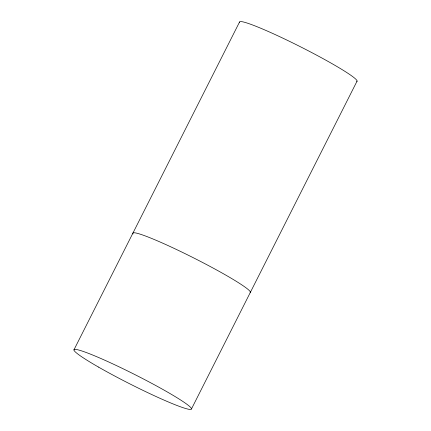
<?xml version="1.0" encoding="UTF-8"?>
<svg xmlns="http://www.w3.org/2000/svg" width="431" height="431" viewBox="0 0 431 431"><rect width="100%" height="100%" fill="white"/><g stroke="black" fill="none" stroke-linecap="round" stroke-linejoin="round"><path stroke-width="0.65" d="M73.916 349.907L239.507 22.094M191.493 408.906L357.083 81.093M133.023 233.92A65.814 5.28 26.8 0 1 192.037 257.097A65.814 5.28 26.8 0 1 250.125 292.681M239.706 22.724A65.814 5.28 26.8 0 1 298.721 45.901A65.814 5.28 26.8 0 1 356.809 81.486M98.505 367.077A65.814 5.28 26.8 0 0 191.219 409.299A65.814 5.28 26.8 0 0 108.391 361.846A65.814 5.28 26.8 0 0 98.505 367.077"/></g></svg>
